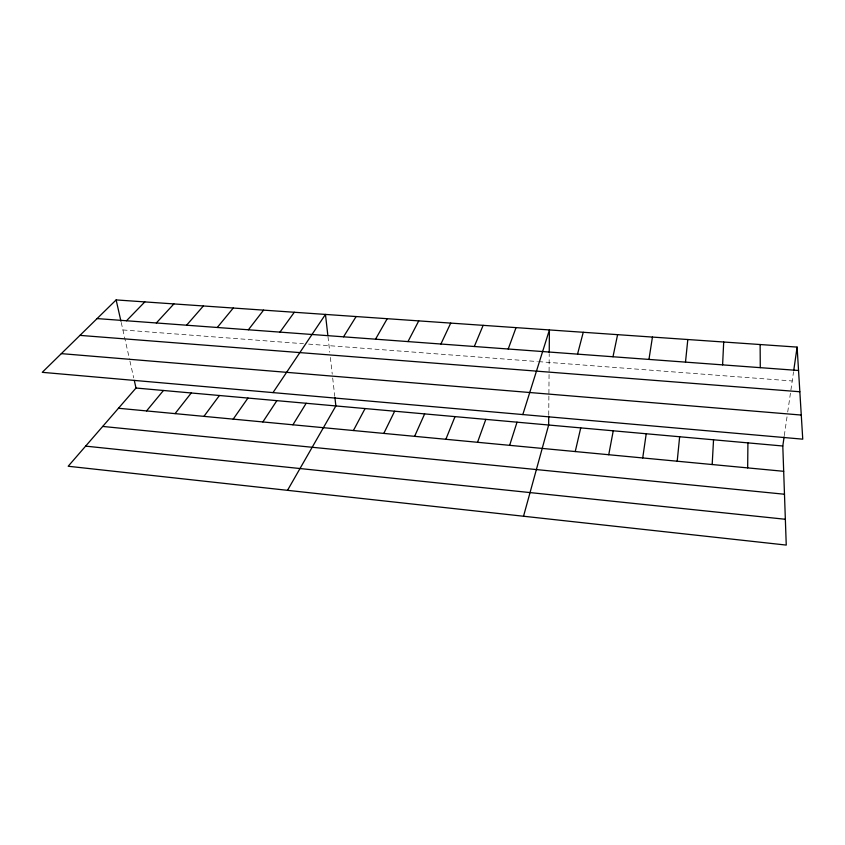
<?xml version="1.0" encoding="UTF-8"?>
<svg xmlns="http://www.w3.org/2000/svg" width="845" height="845" viewBox="0 0 845 845"><rect width="100%" height="100%" fill="white"/><g stroke="black" fill="none" stroke-linecap="round" stroke-linejoin="round"><path stroke-width="0.63" stroke-dasharray="4.22 3.17" d="M548.743 415.011L548.891 396.02M548.912 393.516L549.218 353.77M784.297 435.619L787.35 414.578M787.72 412.011L793.518 371.937M122.905 329.951L303.461 343.714M308.573 344.105L537.357 361.544M538.666 361.639L792.209 380.968M121.226 322.505L129.38 358.65M129.919 361.068L133.711 377.873M327.987 336.627L329.761 352.196M330.353 357.424L332.254 374.187M332.687 377.979L334.768 396.294"/><path stroke-width="1.27" d="M548.732 416.258L548.659 425.014L523.53 516.232M549.229 352.534L549.408 329.941L522.812 414.568M747.667 467.898L747.92 442.875M722.602 364.871L723.7 342.014M712.177 464.539L713.539 439.791M677.204 461.222L679.644 436.749M685.496 362.125L687.809 339.521M642.728 457.958L646.214 433.749M134.281 380.408L136.003 388.024L68.181 466.25L786.251 545.078L782.797 446.002L784.118 436.918M793.708 370.649L797.11 347.094L116.135 299.922L42.25 372.328L802.75 439.168L797.11 347.094M648.96 359.421L652.446 337.07M608.738 454.737L613.248 430.802M612.984 356.759L617.6 334.662M575.244 451.557L580.737 427.887M577.536 354.139L583.251 332.286M509.641 445.336L517.024 422.173M477.531 442.294L485.822 419.373M508.215 349.006L516.041 327.628M445.854 439.294L455.022 416.617M474.309 346.503L483.15 325.346M414.61 436.337L424.644 413.892M440.9 344.021L450.723 323.096M383.799 433.411L394.657 411.209M407.977 341.591L418.75 320.889M353.4 430.527L365.072 408.558M375.529 339.183L387.221 318.702M287.511 490.332L335.866 405.938L334.905 397.499M292.919 424.803L306.175 403.276M343.535 336.817L356.125 316.548M262.848 421.951L276.875 400.646M272.998 392.608L325.462 314.424L327.839 335.338M233.188 419.141L247.955 398.058M279.97 332.117L294.303 312.27M203.93 416.363L219.425 395.492M248.398 329.782L263.577 310.136M175.052 413.627L191.255 392.967M217.271 327.48L233.273 308.034M146.565 410.923L163.455 390.474M186.587 325.209L203.381 305.974M156.336 322.97L173.901 303.925M126.507 320.762L144.822 301.908M97.09 318.586L798.546 370.49M79.948 335.38L799.845 391.753M61.336 353.632L801.271 415.053M136.003 388.024L782.797 446.002M118.458 408.262L783.685 471.309M102.699 426.44L784.487 494.24M85.62 446.128L785.354 519.274M116.135 299.922L120.951 321.269M760.13 344.528L760.278 367.659"/></g></svg>
